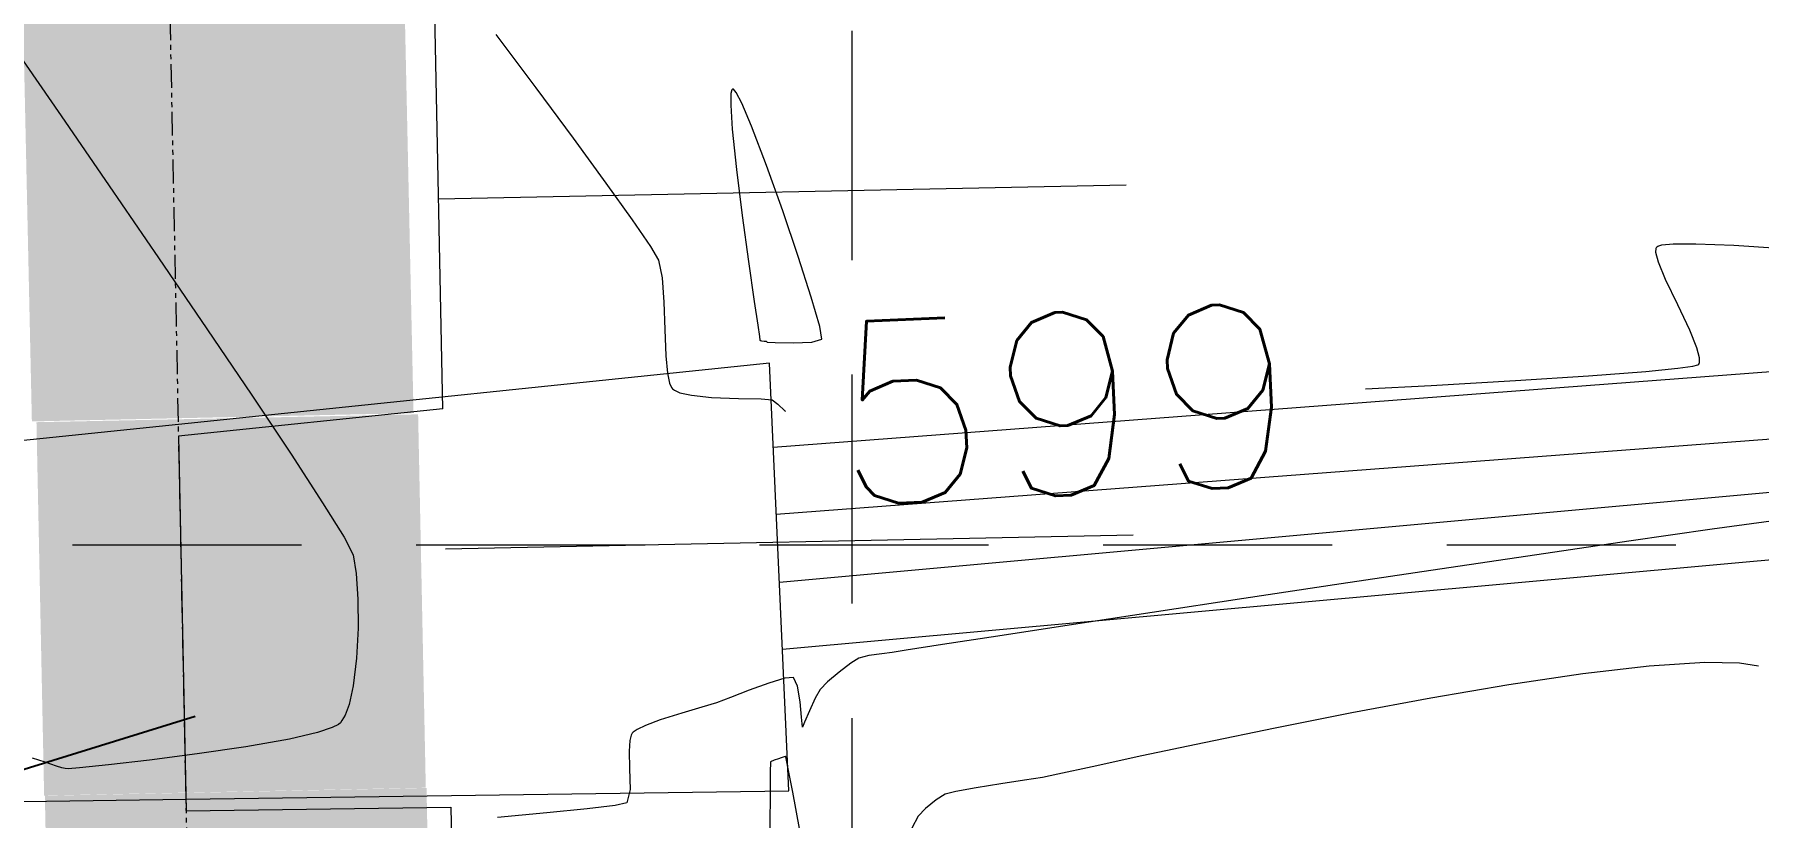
# Model space of a CAD drawing. Extents: x 2140663 to 2528301, y 336313 to 7007653.
# Drawn here: x 2527344.95 to 2527390.11, y 7006656.41 to 7006676.92 of the extents above; entities that cross this region are included whole.
import ezdxf

# ---------------------------------------------------------------- set-up
doc = ezdxf.new("R2010")
doc.units = 0
doc.header["$MEASUREMENT"] = 0
doc.linetypes.add('HIDDEN', pattern=[0.375, 0.25, -0.125])
doc.linetypes.add('PHANTOM2', pattern=[1.25, 0.625, -0.125, 0.125, -0.125, 0.125, -0.125])
for name, color, linetype in [('1 EXISTING CONTOURS', 43, 'Continuous'), ('1 SILT FENCE', 200, 'Continuous'), ('GRID', 254, 'HIDDEN'), ('SANDBAGS', 250, 'HIDDEN'), ('xdrc002ar$0$xdrc002ar$0$C-PKNG-FACE-N', 1, 'Continuous'), ('xdrc002ar$0$xdrc002ar$0$C-PKNG-STRP-N', 6, 'Continuous'), ('xdrc002bs$0$C-STRM-DEMO-E', 6, 'Continuous'), ('xdrc002bs$0$v-pave-exst', 6, 'Continuous'), ('xdrc002pt$0$v-prop-line', 3, 'PHANTOM2')]:
    doc.layers.add(name, color=color, linetype=linetype)
doc.styles.add('L200', font='simplex', dxfattribs={"height": 12})

msp = doc.modelspace()

# ---------------------------------------------------------------- linework, layer by layer
at = {"layer": '1 EXISTING CONTOURS', "color": 43, "lineweight": 0}
for points, elevation in [([(2527357.040679604, 7006676.924727627), (2527358.088780846, 7006675.524721006)], 599), ([(2527363.196625397, 7006675.377545372), (2527363.191149226, 7006675.074727233)], 600), ([(2527363.220634051, 7006675.478736268), (2527363.196625397, 7006675.377545372)], 600), ([(2527363.239380575, 7006675.495481845), (2527363.220634051, 7006675.478736268)], 600), ([(2527363.263949141, 7006675.488313329), (2527363.239380575, 7006675.495481845)], 600), ([(2527363.738814747, 7006674.521886309), (2527363.479167742, 7006675.127806081)], 600), ([(2527363.231962037, 7006674.440052896), (2527363.341259704, 7006673.384899073)], 600), ([(2527359.064461109, 7006674.205664337), (2527359.920475826, 7006673.031291019)], 599), ([(2527364.555358295, 7006672.3049282), (2527364.131800762, 7006673.493740467)], 600), ([(2527359.920475826, 7006673.031291019), (2527360.609580429, 7006672.065334453)], 599), ([(2527346.910322326, 7006672.958723878), (2527348.202245656, 7006671.073291563)], 598), ([(2527364.960781518, 7006671.105623726), (2527364.555358295, 7006672.3049282)], 600), ([(2527360.609580429, 7006672.065334453), (2527361.08453035, 7006671.37152804)], 599), ([(2527387.494663829, 7006670.959851122), (2527387.428274713, 7006671.212165346)], 599), ([(2527387.431116969, 7006671.325908007), (2527387.449091675, 7006671.363682703)], 599), ([(2527387.449091675, 7006671.363682703), (2527387.474910066, 7006671.382936139)], 599), ([(2527388.469001908, 7006671.443740893), (2527389.464227221, 7006671.403687184)], 599), ([(2527389.464227221, 7006671.403687184), (2527390.64058339, 7006671.323242409)], 599), ([(2527363.653611836, 7006670.978778121), (2527363.803763476, 7006669.931437147)], 600), ([(2527365.299364604, 7006670.046001261), (2527364.960781518, 7006671.105623726)], 600), ([(2527387.681144259, 7006670.509517261), (2527387.494663829, 7006670.959851122)], 599), ([(2527361.396329099, 7006670.551547161), (2527361.441733208, 7006669.909997497)], 599), ([(2527387.998990821, 7006669.846220032), (2527387.681144259, 7006670.509517261)], 599), ([(2527361.441733208, 7006669.909997497), (2527361.462900283, 7006669.193473026)], 599), ([(2527363.803763476, 7006669.931437147), (2527363.896869372, 7006669.306763253)], 600), ([(2527365.522401726, 7006669.276235026), (2527365.299364604, 7006670.046001261)], 600), ([(2527388.316768901, 7006669.178590168), (2527387.998990821, 7006669.846220032)], 599), ([(2527349.466437188, 7006669.217181073), (2527350.64362611, 7006667.473848355)], 598), ([(2527361.462900283, 7006669.193473026), (2527361.488437264, 7006668.506490593)], 599), ([(2527365.581187057, 7006668.946499235), (2527365.522401726, 7006669.276235026)], 600), ([(2527388.503095935, 7006668.718551209), (2527388.316768901, 7006669.178590168)], 599), ([(2527361.488437264, 7006668.506490593), (2527361.531237042, 7006668.048410232)], 599), ([(2527363.959760831, 7006668.907259586), (2527363.966370729, 7006668.904564123)], 600), ([(2527363.966370729, 7006668.904564123), (2527363.997597329, 7006668.899613131)], 600), ([(2527363.997597329, 7006668.899613131), (2527364.063878261, 7006668.893768284)], 600), ([(2527364.063878261, 7006668.893768284), (2527364.116930017, 7006668.890276607)], 600), ([(2527364.116930017, 7006668.890276607), (2527364.120269062, 7006668.88764749)], 600), ([(2527364.120269062, 7006668.88764749), (2527364.136056148, 7006668.874609741)], 600), ([(2527364.136056148, 7006668.874609741), (2527364.146639511, 7006668.866072278)], 600), ([(2527364.146639511, 7006668.866072278), (2527364.356312911, 7006668.856146679)], 600), ([(2527364.356312911, 7006668.856146679), (2527364.824663031, 7006668.846517595)], 600), ([(2527361.531237042, 7006668.048410232), (2527361.585998086, 7006667.79334588)], 599), ([(2527387.161910439, 7006668.099951162), (2527388.00500933, 7006668.183534037)], 599), ([(2527388.523941754, 7006668.273877677), (2527388.548273636, 7006668.289763655)], 599), ([(2527388.56632778, 7006668.332564206), (2527388.569312478, 7006668.455318745)], 599), ([(2527361.585998086, 7006667.79334588), (2527361.636729334, 7006667.677985913)], 599), ([(2527361.66704869, 7006667.639219214), (2527361.714130844, 7006667.602705615)], 599), ([(2527379.815115272, 7006667.63769166), (2527381.539047323, 7006667.730976108)], 599), ([(2527381.539047323, 7006667.730976108), (2527383.750292296, 7006667.860233823)], 599), ([(2527361.855312519, 7006667.540676225), (2527362.162311719, 7006667.471932362)], 599), ([(2527362.162311719, 7006667.471932362), (2527362.686913597, 7006667.416690244)], 599), ([(2527363.394020244, 7006667.386998096), (2527363.984612589, 7006667.376195269)], 599), ([(2527363.984612589, 7006667.376195269), (2527364.272717809, 7006667.357662587)], 599), ([(2527364.272717809, 7006667.357662587), (2527364.428078785, 7006667.239485165)], 599), ([(2527352.49991287, 7006664.65934002), (2527353.060469081, 7006663.755076298)], 598), ([(2527353.380372363, 7006662.801691581), (2527353.425472025, 7006662.133081299)], 598), ([(2527381.766299325, 7006662.918690642), (2527379.177882061, 7006662.530945787)], 599), ([(2527379.177882061, 7006662.530945787), (2527376.635705902, 7006662.147297968)], 599), ([(2527353.425472025, 7006662.133081299), (2527353.429032379, 7006661.368681282)], 598), ([(2527366.807758209, 7006660.654965059), (2527366.546628392, 7006660.587546537)], 599), ([(2527367.147639388, 7006660.703376744), (2527366.807758209, 7006660.654965059)], 599), ([(2527367.422767976, 7006660.738820884), (2527367.147639388, 7006660.703376744)], 599), ([(2527387.252677024, 7006660.378008505), (2527385.512039856, 7006660.174295971)], 600), ([(2527388.71108493, 7006660.472156027), (2527387.252677024, 7006660.378008505)], 600), ([(2527390.114763349, 7006660.373135486), (2527389.616742367, 7006660.452084463)], 600), ([(2527364.835039789, 7006660.081381329), (2527364.60833023, 7006660.06245969)], 599), ([(2527385.512039856, 7006660.174295971), (2527383.5752803, 7006659.885576118)], 600), ([(2527353.298711012, 7006659.860903996), (2527353.190722459, 7006659.375017924)], 598), ([(2527365.006352447, 7006659.440670031), (2527364.935952348, 7006659.853225471)], 599), ([(2527365.401144764, 7006659.534432587), (2527365.250336812, 7006659.204415067)], 599), ([(2527383.5752803, 7006659.885576118), (2527381.52850523, 7006659.536406636)], 600), ([(2527353.190722459, 7006659.375017924), (2527353.087257469, 7006659.09126133)], 598), ([(2527361.906717069, 7006659.147409835), (2527361.345958583, 7006658.971717981)], 599), ([(2527362.818297174, 7006659.417542079), (2527362.43700693, 7006659.30123484)], 599), ([(2527365.061585363, 7006658.865443677), (2527365.04773261, 7006659.044485827)], 599), ([(2527352.963759964, 7006658.895143648), (2527352.913574754, 7006658.852225492)], 598), ([(2527360.638163286, 7006658.650325898), (2527360.607159688, 7006658.617337378)], 599), ([(2527360.735392413, 7006658.718812416), (2527360.638163286, 7006658.650325898)], 599), ([(2527365.073715563, 7006658.781504939), (2527365.061585363, 7006658.865443677)], 599), ([(2527350.485697354, 7006658.261613106), (2527349.213138221, 7006658.076297927)], 598), ([(2527360.544455946, 7006658.432120215), (2527360.527913889, 7006658.148976077)], 599), ([(2527360.527913889, 7006658.148976077), (2527360.542990298, 7006657.693526647)], 599), ([(2527345.531395076, 7006657.756394344), (2527345.235207081, 7006657.859287516)], 598), ([(2527345.75213955, 7006657.69530439), (2527345.666671428, 7006657.708873668)], 598), ([(2527345.837849977, 7006657.68523631), (2527345.75213955, 7006657.69530439)], 598), ([(2527347.964037432, 7006657.917719255), (2527346.886431471, 7006657.794160492)], 598), ([(2527360.542990298, 7006657.693526647), (2527360.554640616, 7006657.142479097)], 599), ([(2527364.228054419, 7006657.870783357), (2527364.224594191, 7006657.597049478)], 600), ([(2527364.331026657, 7006657.914415623), (2527364.228054419, 7006657.870783357)], 600), ([(2527364.440730646, 7006657.947750311), (2527364.331026657, 7006657.914415623)], 600), ([(2527364.515826277, 7006657.976831232), (2527364.440730646, 7006657.947750311)], 600), ([(2527364.590829959, 7006658.003634962), (2527364.515826277, 7006657.976831232)], 600), ([(2527364.626159801, 7006658.012323072), (2527364.590829959, 7006658.003634962)], 600), ([(2527364.637875661, 7006657.999987493), (2527364.634709181, 7006658.011601079)], 600), ([(2527364.707205209, 7006657.64754373), (2527364.655513845, 7006657.914578955)], 600), ([(2527364.224594191, 7006657.597049478), (2527364.221395118, 7006656.884322179)], 600), ([(2527364.814749535, 7006657.078461728), (2527364.707205209, 7006657.64754373)], 600), ([(2527371.759513999, 7006657.547178481), (2527371.353622819, 7006657.462477054)], 600), ([(2527360.471609827, 7006656.797742493), (2527360.163834743, 7006656.7227049)], 599), ([(2527364.221395118, 7006656.884322179), (2527364.209766265, 7006655.869654811)], 600), ([(2527368.570437035, 7006656.872794409), (2527368.297058125, 7006656.649737416)], 600), ([(2527368.805461158, 7006657.022511205), (2527368.570437035, 7006656.872794409)], 600), ([(2527358.373777247, 7006656.53290363), (2527357.081461028, 7006656.411572082)], 599), ([(2527359.432896184, 7006656.635519926), (2527358.373777247, 7006656.53290363)], 599)]:
    msp.add_lwpolyline(points, dxfattribs=dict(at, elevation=elevation))
at = {"layer": '1 EXISTING CONTOURS', "color": 43, "lineweight": 0, "extrusion": (0.8228720588557751, 0.5682266931027243, 0), "elevation": 6061061.763985144}
msp.add_lwpolyline([(4329493.707495015, 598.0000000000003), (4329491.649206483, 598.0000000000003)], dxfattribs=at)
at = {"layer": '1 EXISTING CONTOURS', "color": 43, "lineweight": 0, "extrusion": (0.8039647732660155, 0.5946769235032789, 0), "elevation": 6198615.117835536}
msp.add_lwpolyline([(4130158.766753542, 599.0000000000003), (4130157.126063909, 599.0000000000003)], dxfattribs=at)
at = {"layer": '1 EXISTING CONTOURS', "color": 43, "lineweight": 0, "extrusion": (0.7695009239449512, 0.6386456983710659, 0), "elevation": 6419591.527246688}
msp.add_lwpolyline([(3777553.477598806, 600), (3777553.585297373, 600)], dxfattribs=at)
at = {"layer": '1 EXISTING CONTOURS', "color": 43, "lineweight": 0, "extrusion": (0.8845046710024936, 0.4665313354693025, 0), "elevation": 5504298.307219902}
msp.add_lwpolyline([(5018342.619589005, 600.0000000000007), (5018342.933474404, 600.0000000000007)], dxfattribs=at)
at = {"layer": '1 EXISTING CONTOURS', "color": 43, "lineweight": 0, "extrusion": (0.9979388158572879, 0.06417257829754157, 0), "elevation": 2971790.235055122}
msp.add_lwpolyline([(6830045.614899721, 600.0000000000007), (6830044.978914499, 600.0000000000007)], dxfattribs=at)
at = {"layer": '1 EXISTING CONTOURS', "color": 43, "lineweight": 0, "extrusion": (0.8237547948984109, 0.5669462389696903, 0), "elevation": 6054321.017388837}
msp.add_lwpolyline([(4338912.84376573, 598.0000000000007), (4338910.62065492, 598.0000000000007)], dxfattribs=at)
at = {"layer": '1 EXISTING CONTOURS', "color": 43, "lineweight": 0, "extrusion": (0.9340907950995072, 0.3570355535662672, 0), "elevation": 4862419.12087547}
msp.add_lwpolyline([(5642510.362909663, 600.0000000000003), (5642511.463601208, 600.0000000000003)], dxfattribs=at)
at = {"layer": '1 EXISTING CONTOURS', "color": 43, "lineweight": 0, "extrusion": (0.9923969098261188, 0.123078728330977, 0), "elevation": 3370520.019917826}
msp.add_lwpolyline([(6642336.349262181, 600.0000000000007), (6642335.135672533, 600.0000000000007)], dxfattribs=at)
at = {"layer": '1 EXISTING CONTOURS', "color": 43, "lineweight": 0, "extrusion": (0.9909282694845487, 0.1343918328484212, 0), "elevation": 3446075.446635558}
msp.add_lwpolyline([(6603452.526925007, 600.0000000000007), (6603451.314164838, 600.0000000000007)], dxfattribs=at)
at = {"layer": '1 EXISTING CONTOURS', "color": 43, "lineweight": 0, "extrusion": (0.8587637420789894, 0.512371774486545, 0), "elevation": 5760426.706409993}
msp.add_lwpolyline([(4722126.84288209, 599), (4722126.426093578, 599)], dxfattribs=at)
at = {"layer": '1 EXISTING CONTOURS', "color": 43, "lineweight": 0, "extrusion": (0.9996879339412371, -0.02498068718632108, 0), "elevation": 2351567.254672501}
msp.add_lwpolyline([(7067620.542639492, 599), (7067620.656417657, 599)], dxfattribs=at)
at = {"layer": '1 EXISTING CONTOURS', "color": 43, "lineweight": 0, "extrusion": (0.2705436203645804, -0.9627077175758102, 0), "elevation": -6061608.057343932}
msp.add_lwpolyline([(4328745.670044805, 599), (4328745.782642434, 599)], dxfattribs=at)
at = {"layer": '1 EXISTING CONTOURS', "color": 43, "lineweight": 0, "extrusion": (0.091334019522187, -0.9958203135495484, 0), "elevation": -6746549.256955313}
msp.add_lwpolyline([(3156771.359328587, 599), (3156771.652240905, 599)], dxfattribs=at)
at = {"layer": '1 EXISTING CONTOURS', "color": 43, "lineweight": 0, "extrusion": (0.006042470903599076, -0.9999817441060508, 0), "elevation": -6991271.859404044}
msp.add_lwpolyline([(2569679.343579891, 599), (2569679.937595934, 599)], dxfattribs=at)
at = {"layer": '1 EXISTING CONTOURS', "color": 43, "lineweight": 0, "extrusion": (0.8265046245362528, 0.5629299295828813, 0), "elevation": 6033129.830867851}
msp.add_lwpolyline([(4368326.099158298, 598), (4368323.853423144, 598)], dxfattribs=at)
at = {"layer": '1 EXISTING CONTOURS', "color": 43, "lineweight": 0, "extrusion": (0.9781326954591995, 0.2079818022657777, 0), "elevation": 3929354.784184237}
msp.add_lwpolyline([(6327808.846981805, 599.0000000000007), (6327808.37459394, 599.0000000000007)], dxfattribs=at)
at = {"layer": '1 EXISTING CONTOURS', "color": 43, "lineweight": 0, "extrusion": (0.9883281798986338, 0.152339780813332, 0), "elevation": 3565259.426558241}
msp.add_lwpolyline([(6539870.661020339, 600.0000000000007), (6539870.364428364, 600.0000000000007)], dxfattribs=at)
at = {"layer": '1 EXISTING CONTOURS', "color": 43, "lineweight": 0, "extrusion": (0.9870753377045379, 0.1602569115372953, 0), "elevation": 3617565.752892276}
msp.add_lwpolyline([(6511082.643131761, 600.0000000000007), (6511082.548214423, 600.0000000000007)], dxfattribs=at)
at = {"layer": '1 EXISTING CONTOURS', "color": 43, "lineweight": 0, "extrusion": (0.284602307728857, -0.9586456730384846, 0), "elevation": -5997618.791094291}
msp.add_lwpolyline([(4416961.950123658, 600), (4416962.230257168, 600)], dxfattribs=at)
at = {"layer": '1 EXISTING CONTOURS', "color": 43, "lineweight": 0, "extrusion": (0.9811571253045508, 0.193211530360147, 0), "elevation": 3833510.379655747}
msp.add_lwpolyline([(6386327.277491593, 600), (6386327.264565122, 600)], dxfattribs=at)
at = {"layer": '1 EXISTING CONTOURS', "color": 43, "lineweight": 0, "extrusion": (0.04147253224720666, -0.9991396444286477, 0), "elevation": -6895824.40074758}
msp.add_lwpolyline([(2815774.691937992, 600), (2815775.180333433, 600)], dxfattribs=at)
at = {"layer": '1 EXISTING CONTOURS', "color": 43, "lineweight": 0, "extrusion": (0.9697874174123952, 0.2439515628738558, 0), "elevation": 4160317.35364511}
msp.add_lwpolyline([(6178418.514475165, 599), (6178418.785908325, 599)], dxfattribs=at)
at = {"layer": '1 EXISTING CONTOURS', "color": 43, "lineweight": 0, "extrusion": (0.07658634288998381, -0.9970629529185897, 0), "elevation": -6792525.846059973}
msp.add_lwpolyline([(3056577.684554245, 599), (3056579.192442127, 599)], dxfattribs=at)
at = {"layer": '1 EXISTING CONTOURS', "color": 43, "lineweight": 0, "extrusion": (0.1434620837151993, -0.9896558141778855, 0), "elevation": -6571605.556294228}
msp.add_lwpolyline([(3506435.451351714, 599.0000000000007), (3506435.843786456, 599.0000000000007)], dxfattribs=at)
at = {"layer": '1 EXISTING CONTOURS', "color": 43, "lineweight": 0, "extrusion": (0.2523230762264965, -0.967643046377949, 0), "elevation": -6142235.386314193}
msp.add_lwpolyline([(4213553.88872829, 599.0000000000003), (4213554.023651078, 599.0000000000003)], dxfattribs=at)
at = {"layer": '1 EXISTING CONTOURS', "color": 43, "lineweight": 0, "extrusion": (0.9213821932825874, -0.3886577593484645, 0), "elevation": -394505.1941118231}
msp.add_lwpolyline([(7438108.566600993, 599.0000000000007), (7438108.613053544, 599.0000000000007)], dxfattribs=at)
at = {"layer": '1 EXISTING CONTOURS', "color": 43, "lineweight": 0, "extrusion": (0.7877002170963499, 0.6160587374482756, 0), "elevation": 6307322.153352325}
msp.add_lwpolyline([(3962150.432072801, 599), (3962150.382857759, 599)], dxfattribs=at)
at = {"layer": '1 EXISTING CONTOURS', "color": 43, "lineweight": 0, "extrusion": (-0.4022466148170284, -0.9155313543883908, 0), "elevation": -7431446.573981627}
msp.add_lwpolyline([(-504529.4311689008, 599.0000000000007), (-504529.276961538, 599.0000000000007)], dxfattribs=at)
at = {"layer": '1 EXISTING CONTOURS', "color": 43, "lineweight": 0, "extrusion": (0.06496903551981924, -0.9978872804198, 0), "elevation": -6827663.051208597}
msp.add_lwpolyline([(2977260.550243482, 599), (2977262.462442421, 599)], dxfattribs=at)
at = {"layer": '1 EXISTING CONTOURS', "color": 43, "lineweight": 0, "extrusion": (0.8321703906676106, 0.5545200094641463, 0), "elevation": 5988523.686370896}
msp.add_lwpolyline([(4429274.706167661, 598.0000000000003), (4429272.847054409, 598.0000000000003)], dxfattribs=at)
at = {"layer": '1 EXISTING CONTOURS', "color": 43, "lineweight": 0, "extrusion": (-0.04195407607428845, -0.9991195401455989, 0), "elevation": -7106531.493750801}
msp.add_lwpolyline([(2231179.187703198, 599.0000000000007), (2231179.895432972, 599.0000000000007)], dxfattribs=at)
at = {"layer": '1 EXISTING CONTOURS', "color": 43, "lineweight": 0, "extrusion": (0.6888759426012213, 0.7248792559490711, 0), "elevation": 6820028.287930308}
msp.add_lwpolyline([(2994690.452955542, 599.0000000000007), (2994690.202395139, 599.0000000000007)], dxfattribs=at)
at = {"layer": '1 EXISTING CONTOURS', "color": 43, "lineweight": 0, "extrusion": (-0.5790891549948238, -0.8152642213217635, 0), "elevation": -7175854.406538669}
msp.add_lwpolyline([(-1997014.970562493, 599.0000000000003), (-1997014.950873677, 599.0000000000003)], dxfattribs=at)
at = {"layer": '1 EXISTING CONTOURS', "color": 43, "lineweight": 0, "extrusion": (0.8379734547576827, 0.5457109941365247, 0), "elevation": 5941468.242572151}
msp.add_lwpolyline([(4492196.458124388, 598), (4492194.945654838, 598)], dxfattribs=at)
at = {"layer": '1 EXISTING CONTOURS', "color": 43, "lineweight": 0, "extrusion": (0.1378222661497081, -0.9904569768310783, 0), "elevation": -6591468.739639824}
msp.add_lwpolyline([(3468946.164574741, 599), (3468944.278381616, 599)], dxfattribs=at)
at = {"layer": '1 EXISTING CONTOURS', "color": 43, "lineweight": 0, "extrusion": (0.888416751595326, 0.4590377713051608, 0), "elevation": 5461666.110531321}
msp.add_lwpolyline([(5064686.936626587, 598.0000000000007), (5064686.421483034, 598.0000000000007)], dxfattribs=at)
at = {"layer": '1 EXISTING CONTOURS', "color": 43, "lineweight": 0, "extrusion": (0.1448394194027132, -0.9894551746224208, 0), "elevation": -6566714.379046664}
msp.add_lwpolyline([(3515576.963002619, 599.0000000000003), (3515574.527982852, 599.0000000000003)], dxfattribs=at)
at = {"layer": '1 EXISTING CONTOURS', "color": 43, "lineweight": 0, "extrusion": (0.142099948398959, -0.9898523145727414, 0), "elevation": -6576420.707734176}
msp.add_lwpolyline([(3497388.343757485, 599.0000000000007), (3497386.137340002, 599.0000000000007)], dxfattribs=at)
at = {"layer": '1 EXISTING CONTOURS', "color": 43, "lineweight": 0, "extrusion": (0.986130566797338, 0.1659713988251013, 0), "elevation": 3655206.047776322}
msp.add_lwpolyline([(6490016.486818839, 598), (6490015.984124195, 598)], dxfattribs=at)
at = {"layer": '1 EXISTING CONTOURS', "color": 43, "lineweight": 0, "extrusion": (0.1467445833263568, -0.9891744170086355, 0), "elevation": -6559932.123569612}
msp.add_lwpolyline([(3528213.787731609, 599), (3528211.215748883, 599)], dxfattribs=at)
at = {"layer": '1 EXISTING CONTOURS', "color": 43, "lineweight": 0, "extrusion": (0.1507728969580648, -0.9885684263331865, 0), "elevation": -6545505.077445344}
msp.add_lwpolyline([(3554897.060494845, 599), (3554894.857169986, 599)], dxfattribs=at)
at = {"layer": '1 EXISTING CONTOURS', "color": 43, "lineweight": 0, "extrusion": (0.1500771595233922, -0.9886742872095897, 0), "elevation": -6548005.197665704}
msp.add_lwpolyline([(3550292.246623255, 599), (3550289.81365192, 599)], dxfattribs=at)
at = {"layer": '1 EXISTING CONTOURS', "color": 43, "lineweight": 0, "extrusion": (0.9986198608711967, -0.05252021966435363, 0), "elevation": 2155873.935475776}
msp.add_lwpolyline([(7129728.358426328, 598.0000000000007), (7129727.574252296, 598.0000000000007)], dxfattribs=at)
at = {"layer": '1 EXISTING CONTOURS', "color": 43, "lineweight": 0, "extrusion": (0.1513545745567811, -0.988479535833057, 0), "elevation": -6543412.13609846}
msp.add_lwpolyline([(3558745.815811491, 599), (3558743.93379001, 599)], dxfattribs=at)
at = {"layer": '1 EXISTING CONTOURS', "color": 43, "lineweight": 0, "extrusion": (0.1523184855669573, -0.9883314620888018, 0), "elevation": -6539938.474277308}
msp.add_lwpolyline([(3565122.025403866, 599), (3565121.06096242, 599)], dxfattribs=at)
at = {"layer": '1 EXISTING CONTOURS', "color": 43, "lineweight": 0, "extrusion": (0.151856298310904, -0.9884025822828014, 0), "elevation": -6541604.906985675}
msp.add_lwpolyline([(3562064.852024565, 599.0000000000007), (3562063.382964057, 599.0000000000007)], dxfattribs=at)
at = {"layer": '1 EXISTING CONTOURS', "color": 43, "lineweight": 0, "extrusion": (0.9925202552662075, -0.1220800675225174, 0), "elevation": 1653075.832258073}
msp.add_lwpolyline([(7262792.025214653, 598), (7262791.295067823, 598)], dxfattribs=at)
at = {"layer": '1 EXISTING CONTOURS', "color": 43, "lineweight": 0, "extrusion": (-0.609108049223238, 0.7930872489023271, 0), "elevation": 4017453.883689046}
msp.add_lwpolyline([(-6272235.293392283, 599.0000000000007), (-6272234.907474521, 599.0000000000007)], dxfattribs=at)
at = {"layer": '1 EXISTING CONTOURS', "color": 43, "lineweight": 0, "extrusion": (0.5399144839848862, -0.8417198761959552, 0), "elevation": -4533083.677433218}
msp.add_lwpolyline([(5910332.192312278, 599), (5910331.941323809, 599)], dxfattribs=at)
at = {"layer": '1 EXISTING CONTOURS', "color": 43, "lineweight": 0, "extrusion": (0.1529239158173274, -0.9882379652548748, 0), "elevation": -6537753.228764745}
msp.add_lwpolyline([(3569126.804475651, 599.0000000000007), (3569126.436311701, 599.0000000000007)], dxfattribs=at)
at = {"layer": '1 EXISTING CONTOURS', "color": 43, "lineweight": 0, "extrusion": (-0.02215698335658964, -0.999754503910103, 0), "elevation": -7060939.674014024}
msp.add_lwpolyline([(2371522.693451702, 600.0000000000007), (2371521.787571875, 600.0000000000007)], dxfattribs=at)
at = {"layer": '1 EXISTING CONTOURS', "color": 43, "lineweight": 0, "extrusion": (-0.3449698617097643, 0.938613762157761, 0), "elevation": 5704682.964921241}
msp.add_lwpolyline([(-4789305.314908024, 599.0000000000003), (-4789304.771118151, 599.0000000000003)], dxfattribs=at)
at = {"layer": '1 EXISTING CONTOURS', "color": 43, "lineweight": 0, "extrusion": (0.2957278496941151, -0.955272232881965, 0), "elevation": -5945855.701896253}
msp.add_lwpolyline([(4486385.74651531, 599.0000000000003), (4486385.30466307, 599.0000000000003)], dxfattribs=at)
at = {"layer": '1 EXISTING CONTOURS', "color": 43, "lineweight": 0, "extrusion": (0.9145390931050685, 0.404497524321916, 0), "elevation": 5145550.600866876}
msp.add_lwpolyline([(5385551.488213774, 599.0000000000007), (5385551.737690106, 599.0000000000007)], dxfattribs=at)
at = {"layer": '1 EXISTING CONTOURS', "color": 43, "lineweight": 0, "extrusion": (0.7079552480823211, -0.7062572949801645, 0), "elevation": -3159242.880125565}
msp.add_lwpolyline([(6745372.174562531, 599), (6745371.898608913, 599)], dxfattribs=at)
at = {"layer": '1 EXISTING CONTOURS', "color": 43, "lineweight": 0, "extrusion": (0.6469070734292619, -0.7625688417101683, 0), "elevation": -3708089.804411505}
msp.add_lwpolyline([(6459948.641013295, 599), (6459948.246805543, 599)], dxfattribs=at)
at = {"layer": '1 EXISTING CONTOURS', "color": 43, "lineweight": 0, "extrusion": (0.3506012158628608, -0.9365248461388965, 0), "elevation": -5675814.155939673}
msp.add_lwpolyline([(4823481.776134863, 599.0000000000007), (4823481.385470145, 599.0000000000007)], dxfattribs=at)
at = {"layer": '1 EXISTING CONTOURS', "color": 43, "lineweight": 0, "extrusion": (0.3599506632448259, -0.9329713393398588, 0), "elevation": -5627286.494468716}
msp.add_lwpolyline([(4880009.695696069, 599), (4880009.168704527, 599)], dxfattribs=at)
at = {"layer": '1 EXISTING CONTOURS', "color": 43, "lineweight": 0, "extrusion": (0.8682608712669504, -0.4961079110705212, 0), "elevation": -1281646.740001802}
msp.add_lwpolyline([(7337454.549093276, 599), (7337454.281711163, 599)], dxfattribs=at)
at = {"layer": '1 EXISTING CONTOURS', "color": 43, "lineweight": 0, "extrusion": (0.1828243627898304, -0.9831455906276001, 0), "elevation": -6426499.510771255}
msp.add_lwpolyline([(3765772.070612394, 600.0000000000007), (3765769.96443023, 600.0000000000007)], dxfattribs=at)
at = {"layer": '1 EXISTING CONTOURS', "color": 43, "lineweight": 0, "extrusion": (0.87035528312431, -0.4924242897518381, 0), "elevation": -1250554.014732546}
msp.add_lwpolyline([(7342812.80607515, 598), (7342812.643485511, 598)], dxfattribs=at)
at = {"layer": '1 EXISTING CONTOURS', "color": 43, "lineweight": 0, "extrusion": (0.278592854098058, -0.9604092990207345, 0), "elevation": -6025155.633310081}
msp.add_lwpolyline([(4379307.59892088, 599.0000000000003), (4379307.046771019, 599.0000000000003)], dxfattribs=at)
at = {"layer": '1 EXISTING CONTOURS', "color": 43, "lineweight": 0, "extrusion": (0.9945896619048941, 0.1038816847760404, 0), "elevation": 3241554.694527092}
msp.add_lwpolyline([(6706203.710935486, 599), (6706204.109274842, 599)], dxfattribs=at)
at = {"layer": '1 EXISTING CONTOURS', "color": 43, "lineweight": 0, "extrusion": (0.9218548123784644, -0.3875354240513587, 0), "elevation": -385464.8273052564}
msp.add_lwpolyline([(7438566.07030784, 599.0000000000007), (7438565.750082453, 599.0000000000007)], dxfattribs=at)
at = {"layer": '1 EXISTING CONTOURS', "color": 43, "lineweight": 0, "extrusion": (0.1936255298313218, -0.9810755089174024, 0), "elevation": -6384696.506111301}
msp.add_lwpolyline([(3836218.178336338, 600), (3836216.131108113, 600)], dxfattribs=at)
at = {"layer": '1 EXISTING CONTOURS', "color": 43, "lineweight": 0, "extrusion": (0.227971442434198, -0.9736678188347766, 0), "elevation": -6245993.867840042}
msp.add_lwpolyline([(4058119.73851783, 598.0000000000007), (4058118.989588884, 598.0000000000007)], dxfattribs=at)
at = {"layer": '1 EXISTING CONTOURS', "color": 43, "lineweight": 0, "extrusion": (0.3180652250441308, -0.9480688332698352, 0), "elevation": -5838931.780195057}
msp.add_lwpolyline([(4624678.869847583, 598), (4624678.461847007, 598)], dxfattribs=at)
at = {"layer": '1 EXISTING CONTOURS', "color": 43, "lineweight": 0, "extrusion": (0.4661205102274084, -0.884721238552201, 0), "elevation": -5020888.868253487}
msp.add_lwpolyline([(5501950.199145103, 598), (5501950.013916402, 598)], dxfattribs=at)
at = {"layer": '1 EXISTING CONTOURS', "color": 43, "lineweight": 0, "extrusion": (0.782621406039237, -0.6224979797631216, 0), "elevation": -2383670.47706097}
msp.add_lwpolyline([(7056833.420017956, 598), (7056833.350243565, 598)], dxfattribs=at)
at = {"layer": '1 EXISTING CONTOURS', "color": 43, "lineweight": 0, "extrusion": (0.9681472593918089, -0.2503814772145289, 0), "elevation": 692519.6960381207}
msp.add_lwpolyline([(7416281.566650502, 599), (7416281.425126293, 599)], dxfattribs=at)
at = {"layer": '1 EXISTING CONTOURS', "color": 43, "lineweight": 0, "extrusion": (0.8703715553227016, -0.4923955276859666, 0), "elevation": -1250304.584684359}
msp.add_lwpolyline([(7342857.418202264, 599), (7342857.362822596, 599)], dxfattribs=at)
at = {"layer": '1 EXISTING CONTOURS', "color": 43, "lineweight": 0, "extrusion": (0.4383143218882409, -0.8988217594315635, 0), "elevation": -5189958.910478988}
msp.add_lwpolyline([(5342765.93234532, 599), (5342765.687942253, 599)], dxfattribs=at)
at = {"layer": '1 EXISTING CONTOURS', "color": 43, "lineweight": 0, "extrusion": (0.3494331516107037, -0.9369612972558744, 0), "elevation": -5681824.439193013}
msp.add_lwpolyline([(4816398.692092532, 599), (4816398.274902008, 599)], dxfattribs=at)
at = {"layer": '1 EXISTING CONTOURS', "color": 43, "lineweight": 0, "extrusion": (0.9248396976956573, -0.3803571132057415, 0), "elevation": -327624.9566092137}
msp.add_lwpolyline([(7441337.610886631, 599), (7441337.47279912, 599)], dxfattribs=at)
at = {"layer": '1 EXISTING CONTOURS', "color": 43, "lineweight": 0, "extrusion": (0.2017508530403148, -0.9794368756063381, 0), "elevation": -6352679.403029204}
msp.add_lwpolyline([(3889006.053229084, 600), (3889004.153994524, 600)], dxfattribs=at)
at = {"layer": '1 EXISTING CONTOURS', "color": 43, "lineweight": 0, "extrusion": (0.1747695819967281, -0.9846093607155526, 0), "elevation": -6457117.323774673}
msp.add_lwpolyline([(3713004.847527987, 598.0000000000007), (3713003.681602659, 598.0000000000007)], dxfattribs=at)
at = {"layer": '1 EXISTING CONTOURS', "color": 43, "lineweight": 0, "extrusion": (0.2078099743962959, -0.9781692156991094, 0), "elevation": -6328483.667720816}
msp.add_lwpolyline([(3928254.494664143, 600), (3928252.832611858, 600)], dxfattribs=at)
at = {"layer": '1 EXISTING CONTOURS', "color": 43, "lineweight": 0, "extrusion": (0.3073532652356332, 0.9515954867216398, 0), "elevation": 7444291.806319325}
msp.add_lwpolyline([(-251491.1477695704, 598.0000000000007), (-251490.7944935681, 598.0000000000007)], dxfattribs=at)
at = {"layer": '1 EXISTING CONTOURS', "color": 43, "lineweight": 0, "extrusion": (0.3314310375443251, 0.9434794472336386, 0), "elevation": 7448278.33866151}
msp.add_lwpolyline([(-62274.85838954663, 598.0000000000007), (-62274.71500926139, 598.0000000000007)], dxfattribs=at)
at = {"layer": '1 EXISTING CONTOURS', "color": 43, "lineweight": 0, "extrusion": (0.09820816903923271, -0.9951658934740285, 0), "elevation": -6724580.748330688}
msp.add_lwpolyline([(3203239.693111576, 598), (3203239.401193566, 598)], dxfattribs=at)
at = {"layer": '1 EXISTING CONTOURS', "color": 43, "lineweight": 0, "extrusion": (0.1052791389036663, -0.9944427097182134, 0), "elevation": -6701642.858978834}
msp.add_lwpolyline([(3250956.585302681, 598.0000000000007), (3250955.822991652, 598.0000000000007)], dxfattribs=at)
at = {"layer": '1 EXISTING CONTOURS', "color": 43, "lineweight": 0, "extrusion": (0.1259433820187072, -0.9920374310103878, 0), "elevation": -6632564.170533834}
msp.add_lwpolyline([(3389667.235445417, 598.0000000000003), (3389665.976318744, 598.0000000000003)], dxfattribs=at)
at = {"layer": '1 EXISTING CONTOURS', "color": 43, "lineweight": 0, "extrusion": (-0.08415020327188207, -0.99645308132862, 0), "elevation": -7194484.213228704}
msp.add_lwpolyline([(1928788.581964154, 600.0000000000003), (1928788.573384342, 600.0000000000003)], dxfattribs=at)
at = {"layer": '1 EXISTING CONTOURS', "color": 43, "lineweight": 0, "extrusion": (0.9793344004391156, 0.2022476999042463, 0), "elevation": 3892215.596838142}
msp.add_lwpolyline([(6350707.439459201, 600), (6350707.526670003, 600)], dxfattribs=at)
at = {"layer": '1 EXISTING CONTOURS', "color": 43, "lineweight": 0, "extrusion": (-0.2132628514961671, 0.9769948598491827, 0), "elevation": 6306473.900092021}
msp.add_lwpolyline([(-3963489.905725122, 600.0000000000007), (-3963488.985941584, 600.0000000000007)], dxfattribs=at)
at = {"layer": '1 EXISTING CONTOURS', "color": 43, "lineweight": 0, "extrusion": (0.2119308006674339, -0.9772846748662646, 0), "elevation": -6311871.12356938}
msp.add_lwpolyline([(3954890.487609386, 600), (3954889.152021554, 600)], dxfattribs=at)
at = {"layer": '1 EXISTING CONTOURS', "color": 43, "lineweight": 0, "extrusion": (0.161142140696366, -0.9869312085914563, 0), "elevation": -6507822.894795933}
msp.add_lwpolyline([(3623408.343308624, 600.0000000000007), (3623407.687703941, 600.0000000000007)], dxfattribs=at)
at = {"layer": '1 EXISTING CONTOURS', "color": 43, "lineweight": 0, "extrusion": (0.1548239040096803, -0.9879420826886572, 0), "elevation": -6530874.266676455}
msp.add_lwpolyline([(3581694.109958055, 600.0000000000003), (3581693.477288637, 600.0000000000003)], dxfattribs=at)
at = {"layer": '1 EXISTING CONTOURS', "color": 43, "lineweight": 0, "extrusion": (0.1540671488322227, -0.9880603795571957, 0), "elevation": -6533615.733309428}
msp.add_lwpolyline([(3576691.237030402, 600), (3576690.765763282, 600)], dxfattribs=at)
at = {"layer": '1 EXISTING CONTOURS', "color": 43, "lineweight": 0, "extrusion": (0.972198833302158, -0.2341568459941393, 0), "elevation": 816440.2451102883}
msp.add_lwpolyline([(7403662.675431056, 599.0000000000007), (7403662.320836303, 599.0000000000007)], dxfattribs=at)
at = {"layer": '1 EXISTING CONTOURS', "color": 43, "lineweight": 0, "extrusion": (0.9829929571645981, 0.1836432578800501, 0), "elevation": 3771107.145821427}
msp.add_lwpolyline([(6423360.081904272, 600), (6423361.052963345, 600)], dxfattribs=at)
at = {"layer": '1 EXISTING CONTOURS', "color": 43, "lineweight": 0, "extrusion": (0.2371897574335325, -0.9714633389730268, 0), "elevation": -6207244.432215134}
msp.add_lwpolyline([(4117153.705164656, 600), (4117153.418158957, 600)], dxfattribs=at)
at = {"layer": '1 EXISTING CONTOURS', "color": 43, "lineweight": 0, "extrusion": (0.1771409259132526, -0.9841854969296163, 0), "elevation": -6448149.790800524}
msp.add_lwpolyline([(3728566.262887298, 600.0000000000007), (3728565.722716451, 600.0000000000007)], dxfattribs=at)
at = {"layer": '1 EXISTING CONTOURS', "color": 43, "lineweight": 0, "extrusion": (0.118438563886566, -0.9929613822221326, 0), "elevation": -6658002.635904355}
msp.add_lwpolyline([(3339429.401537824, 599.0000000000007), (3339428.665417999, 599.0000000000007)], dxfattribs=at)
at = {"layer": '1 EXISTING CONTOURS', "color": 43, "lineweight": 0, "extrusion": (0.8912451563227314, -0.4535218532014418, 0), "elevation": -925167.240987061}
msp.add_lwpolyline([(7390865.28793069, 600), (7390864.929304635, 600)], dxfattribs=at)
at = {"layer": '1 EXISTING CONTOURS', "color": 43, "lineweight": 0, "extrusion": (0.7105763218410259, -0.7036201324854762, 0), "elevation": -3134136.611707306}
msp.add_lwpolyline([(6757071.526589012, 600.0000000000007), (6757071.246278988, 600.0000000000007)], dxfattribs=at)
at = {"layer": '1 SILT FENCE', "color": 200, "linetype": 'Continuous', "lineweight": 0, "const_width": 10}
for points in [[(2527349.882174684, 7006666.896567727), (2527332.665792525, 7007457.699583834), (2527360.286020877, 7007457.772928173)], [(2527399.081934685, 7006315.288383235), (2527391.900589671, 7006326.489594969), (2527366.741728181, 7006393.255902261), (2527354.340679787, 7006455.342112081), (2527350.22266781, 7006657.083685357)]]:
    msp.add_lwpolyline(points, dxfattribs=at)
at = {"layer": 'GRID', "color": 253, "linetype": 'HIDDEN', "lineweight": 0, "ltscale": 24}
for p, q in [((2527366.415647264, 7006032.016217309), (2527366.29970966, 7007623.616497753)), ((2527228.947377252, 7006663.551467947), (2528272.331315909, 7006663.551467947))]:
    msp.add_line(p, q, dxfattribs=at)
at = {"layer": 'SANDBAGS', "color": 7, "linetype": 'Continuous'}
msp.add_line((2527307.647117077, 7006646.172703863), (2527349.162242641, 7006659.067931596), dxfattribs=at)
at = {"layer": 'SANDBAGS', "color": 2, "linetype": 'Continuous', "lineweight": 0, "const_width": 10}
msp.add_lwpolyline([(2527350.203335265, 7006657.088970589), (2527350.002599594, 7006666.870458428)], dxfattribs=at)
at = {"layer": 'xdrc002ar$0$xdrc002ar$0$C-PKNG-FACE-N', "color": 7, "lineweight": 0}
msp.add_line((2527355.646435559, 7006667.11594845), (2527351.721475656, 7006860.436443256), dxfattribs=at)
at = {"layer": 'xdrc002ar$0$xdrc002ar$0$C-PKNG-FACE-N', "color": 7, "lineweight": 0, "flags": 128}
msp.add_lwpolyline([(2527355.646435559, 7006667.11594845), (2527348.726263567, 7006666.399100666), (2527348.925524108, 7006656.584695612), (2527355.858297264, 7006656.680884012), (2527356.587954893, 7006620.742230502)], dxfattribs=at)
at = {"layer": 'xdrc002ar$0$xdrc002ar$0$C-PKNG-STRP-N', "color": 7, "linetype": 'Continuous', "lineweight": 0}
for p, q in [((2527373.548371515, 7006672.974013458), (2527355.534925316, 7006672.608288893)), ((2527373.734423899, 7006663.8101647), (2527355.7209777, 7006663.444440135))]:
    msp.add_line(p, q, dxfattribs=at)
at = {"layer": 'xdrc002bs$0$C-STRM-DEMO-E', "color": 7, "lineweight": 0}
for points in [[(2527348.923732005, 7006656.892514867), (2527364.711615683, 7006657.111563034), (2527364.205081122, 7006668.310531504), (2527348.724471385, 7006666.706923848)], [(2527364.304335658, 7006666.116113774), (2527393.659906511, 7006668.343854172)], [(2527364.383897082, 7006664.357090887), (2527393.793086738, 7006666.588900318)], [(2527393.973050072, 7006665.246323539), (2527364.464739094, 7006662.569755505)], [(2527394.132039166, 7006663.493519366), (2527364.544344926, 7006660.809750828)]]:
    msp.add_lwpolyline(points, dxfattribs=at)
at = {"layer": 'xdrc002bs$0$v-pave-exst', "color": 7, "lineweight": 0}
for points in [[(2527348.724471385, 7006666.706923848), (2527334.611625014, 7006665.245000263)], [(2527334.611625014, 7006665.245000263), (2527335.22389514, 7006656.711294116), (2527344.655973526, 7006656.833302075), (2527348.923732005, 7006656.892514867)]]:
    msp.add_lwpolyline(points, dxfattribs=at)
at = {"layer": 'xdrc002pt$0$v-prop-line', "color": 7, "lineweight": 0}
msp.add_line((2527352.351449143, 7006488.063281032), (2527332.689739998, 7007456.483707082), dxfattribs=at)

# ---------------------------------------------------------------- texts
at = {"layer": '1 EXISTING CONTOURS', "color": 43, "lineweight": 0, "insert": (2527365.719635792, 7006669.362587746, 599), "char_height": 4.8, "width": 19.2, "attachment_point": 1, "rotation": 2.6658071639044754, "style": 'L200'}
msp.add_mtext('\\Ftxt.shx;\\W1.0000000000;\\T1.0000000000;\\o\\l599', dxfattribs=at)

doc.saveas('drawing.dxf')
